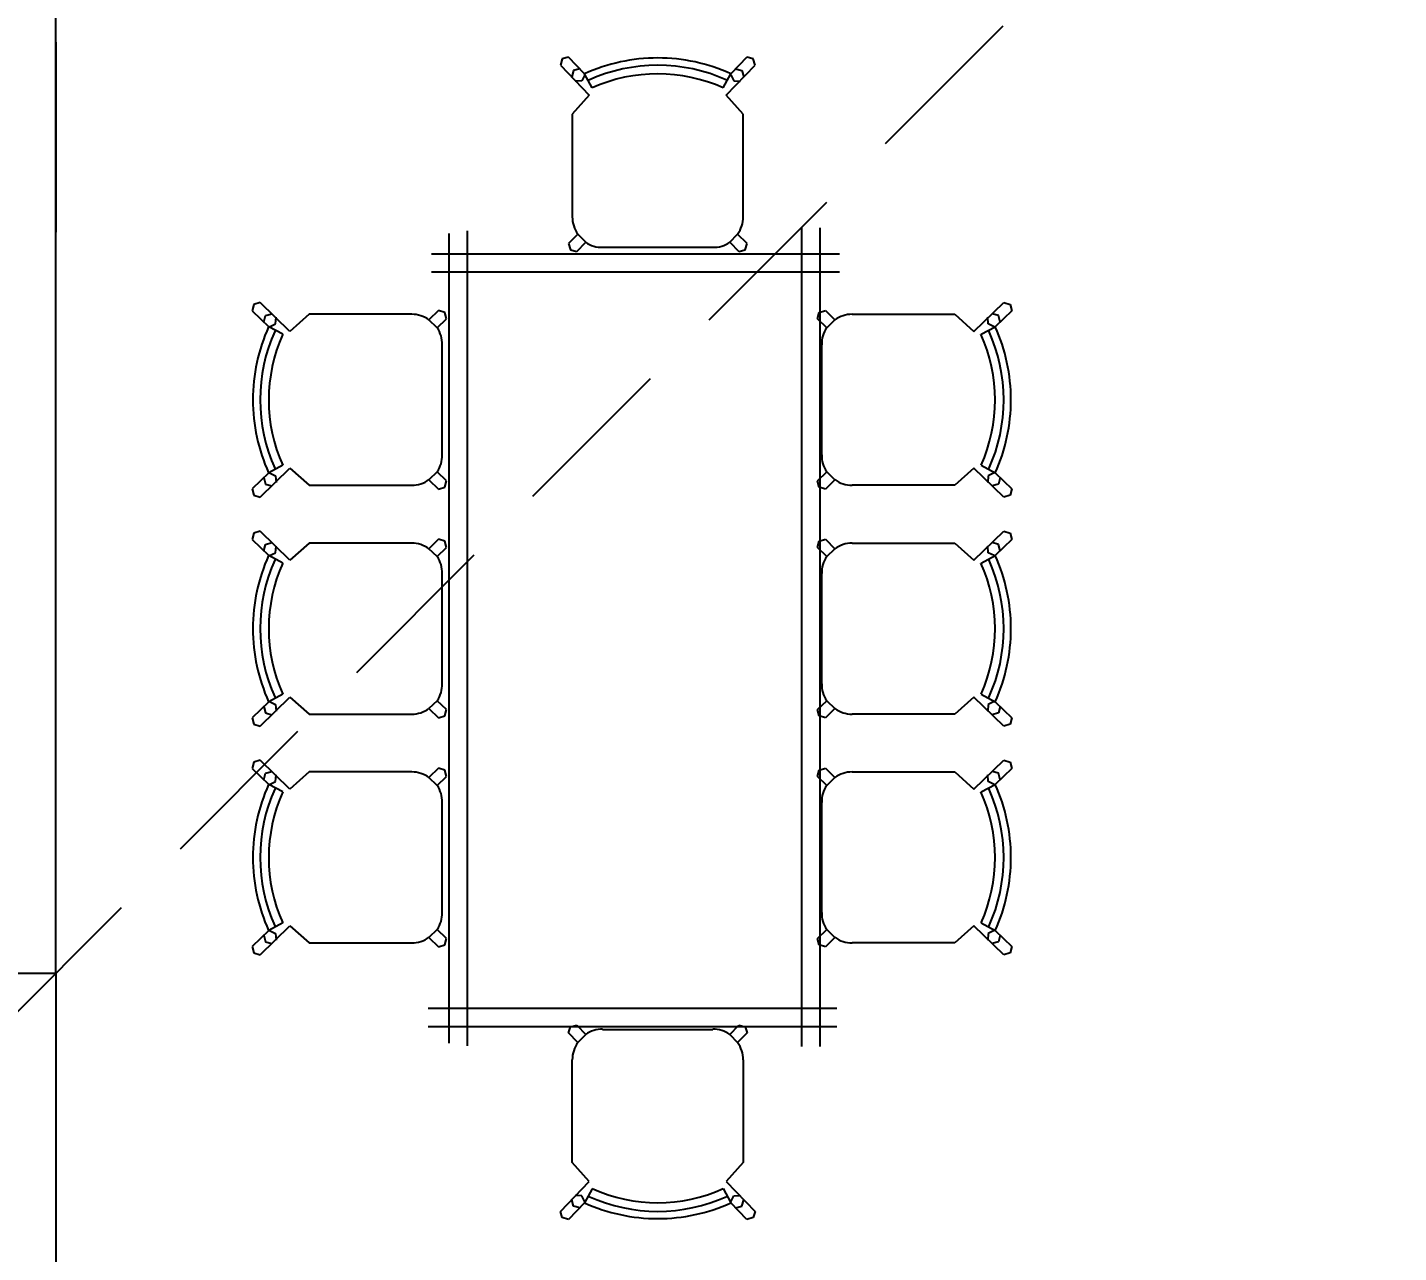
# Model space of a CAD drawing. Extents: x 500 to 638, y 181 to 267.
# Drawn here: x 551.781 to 555.39, y 227.086 to 230.311 of the extents above; entities that cross this region are included whole.
import ezdxf

# ---------------------------------------------------------------- set-up
doc = ezdxf.new("R2010")
doc.units = 0
doc.header["$LTSCALE"] = 7
doc.linetypes.add('HIDDEN2', pattern=[0.1875, 0.125, -0.0625])
doc.layers.get('0').update_dxf_attribs({"linetype": 'CONTINUOUS'})
doc.layers.get('DEFPOINTS').update_dxf_attribs({"linetype": 'CONTINUOUS'})
for name, color, linetype in [('ACESSÓRIO', 2, 'CONTINUOUS'), ('ALVENARIA', 7, 'CONTINUOUS'), ('ALVENARIA1', 44, 'CONTINUOUS'), ('COBERTURA', 6, 'CONTINUOUS'), ('COTA', 1, 'CONTINUOUS')]:
    doc.layers.add(name, color=color, linetype=linetype)
doc.styles.add('SIMPLEX', font='SIMPLEX.SHX')
doc.dimstyles.new('DIM50', dxfattribs={"dimtxt": 0.12, "dimasz": 0.15, "dimexe": 0.05, "dimexo": 0.09, "dimgap": 0.09, "dimtad": 1, "dimzin": 0, "dimdsep": 46, "dimtxsty": 'SIMPLEX', "dimblk1": 'DOTSMALL', "dimblk2": 'DOTSMALL', "dimsah": 1, "dimcen": 0.09, "dimadec": 0, "dimazin": 0, "dimtfac": 1, "dimtix": 1, "dimtofl": 0, "dimtmove": 2, "dimatfit": 3, "dimldrblk": 'DOTSMALL', "dimfxl": 1, "dimtolj": 1, "dimtzin": 0, "dimarcsym": 0})

# ---------------------------------------------------------------- blocks, each defined once
blk = doc.blocks.new('A$C07AC4850')
at = {"layer": 'ACESSÓRIO'}
for p, q in [((0.7011, 1.9948), (0.6961, 1.9782)), ((0.7179, 1.9993), (0.7011, 1.9948)), ((0.76, 1.9557), (0.7179, 1.9993)), ((1.1869, 1.9993), (1.1448, 1.9557)), ((1.2036, 1.9948), (1.1869, 1.9993)), ((1.2086, 1.9782), (1.2036, 1.9948)), ((1.3033, 1.9948), (1.2983, 1.9782)), ((1.32, 1.9993), (1.3033, 1.9948)), ((1.3622, 1.9557), (1.32, 1.9993)), ((1.7891, 1.9993), (1.747, 1.9557)), ((1.8058, 1.9948), (1.7891, 1.9993)), ((1.8108, 1.9782), (1.8058, 1.9948)), ((1.9055, 1.9948), (1.9005, 1.9782)), ((1.9222, 1.9993), (1.9055, 1.9948)), ((1.9644, 1.9557), (1.9222, 1.9993)), ((2.3913, 1.9993), (2.3492, 1.9557)), ((2.408, 1.9948), (2.3913, 1.9993)), ((2.413, 1.9782), (2.408, 1.9948)), ((0.6961, 1.9782), (0.7723, 1.8997)), ((0.7308, 1.9642), (0.7259, 1.9475)), ((0.7477, 1.9686), (0.7308, 1.9642)), ((0.7602, 1.9532), (0.7525, 1.9375)), ((0.7802, 1.9185), (0.76, 1.9557)), ((1.1248, 1.9184), (1.1448, 1.9557)), ((1.1325, 1.8997), (1.2086, 1.9782)), ((1.1445, 1.9532), (1.1523, 1.9375)), ((1.1571, 1.9686), (1.1739, 1.9642)), ((1.1739, 1.9642), (1.1788, 1.9475)), ((1.2983, 1.9782), (1.3745, 1.8997)), ((1.333, 1.9642), (1.3281, 1.9475)), ((1.3499, 1.9686), (1.333, 1.9642)), ((1.3624, 1.9532), (1.3547, 1.9375)), ((1.3824, 1.9185), (1.3622, 1.9557)), ((1.727, 1.9184), (1.747, 1.9557)), ((1.7347, 1.8997), (1.8108, 1.9782)), ((1.7467, 1.9532), (1.7545, 1.9375)), ((1.7593, 1.9686), (1.7761, 1.9642)), ((1.7761, 1.9642), (1.781, 1.9475)), ((1.9005, 1.9782), (1.9767, 1.8997)), ((1.9352, 1.9642), (1.9303, 1.9475)), ((1.9521, 1.9686), (1.9352, 1.9642)), ((1.9646, 1.9532), (1.9569, 1.9375)), ((1.9845, 1.9185), (1.9644, 1.9557)), ((2.3292, 1.9184), (2.3492, 1.9557)), ((2.3369, 1.8997), (2.413, 1.9782)), ((2.3489, 1.9532), (2.3567, 1.9375)), ((2.3615, 1.9686), (2.3783, 1.9642)), ((2.3783, 1.9642), (2.3832, 1.9475)), ((0.7525, 1.9375), (0.7351, 1.9362)), ((1.1523, 1.9375), (1.1696, 1.9362)), ((1.3547, 1.9375), (1.3373, 1.9362)), ((1.7545, 1.9375), (1.7718, 1.9362)), ((1.9569, 1.9375), (1.9395, 1.9362)), ((2.3567, 1.9375), (2.374, 1.9362)), ((0.7723, 1.8997), (0.7274, 1.8492)), ((1.1774, 1.8492), (1.1325, 1.8997)), ((1.3745, 1.8997), (1.3296, 1.8492)), ((1.7796, 1.8492), (1.7347, 1.8997)), ((1.9767, 1.8997), (1.9318, 1.8492)), ((2.3818, 1.8492), (2.3369, 1.8997)), ((0.7274, 1.8492), (0.7274, 1.5792)), ((1.1774, 1.5792), (1.1774, 1.8492)), ((1.3296, 1.8492), (1.3296, 1.5792)), ((1.7796, 1.5792), (1.7796, 1.8492)), ((1.9318, 1.8492), (1.9318, 1.5792)), ((2.3818, 1.5792), (2.3818, 1.8492)), ((0.5078, 1.5358), (0.5078, 0.4602)), ((0.5558, 1.5358), (0.5558, 0.4602)), ((0.7422, 1.5339), (0.7174, 1.5087)), ((0.7627, 1.5124), (0.7422, 1.5339)), ((1.142, 1.5124), (1.1626, 1.5339)), ((1.1874, 1.5087), (1.1626, 1.5339)), ((1.3444, 1.5339), (1.3195, 1.5087)), ((1.3649, 1.5124), (1.3444, 1.5339)), ((1.7442, 1.5124), (1.7647, 1.5339)), ((1.7896, 1.5087), (1.7647, 1.5339)), ((1.9466, 1.5339), (1.9217, 1.5087)), ((1.9671, 1.5124), (1.9466, 1.5339)), ((2.3464, 1.5124), (2.3669, 1.5339)), ((2.3918, 1.5087), (2.3669, 1.5339)), ((2.4924, 0.453), (2.4924, 1.5271)), ((2.5404, 0.453), (2.5404, 1.5271)), ((2.5946, 1.4815), (0.4637, 1.4815)), ((0.7174, 1.5087), (0.7226, 1.4923)), ((0.7226, 1.4923), (0.7393, 1.4878)), ((0.7393, 1.4878), (0.7627, 1.5124)), ((0.8074, 1.4992), (0.9524, 1.4992)), ((0.9524, 1.4992), (1.0974, 1.4992)), ((1.142, 1.5124), (1.1655, 1.4878)), ((1.1655, 1.4878), (1.1822, 1.4923)), ((1.1822, 1.4923), (1.1874, 1.5087)), ((1.3195, 1.5087), (1.3248, 1.4923)), ((1.3248, 1.4923), (1.3415, 1.4878)), ((1.3415, 1.4878), (1.3649, 1.5124)), ((1.4096, 1.4992), (1.5546, 1.4992)), ((1.5546, 1.4992), (1.6996, 1.4992)), ((1.7442, 1.5124), (1.7677, 1.4878)), ((1.7677, 1.4878), (1.7844, 1.4923)), ((1.7844, 1.4923), (1.7896, 1.5087)), ((1.9217, 1.5087), (1.927, 1.4923)), ((1.927, 1.4923), (1.9437, 1.4878)), ((1.9437, 1.4878), (1.9671, 1.5124)), ((2.0118, 1.4992), (2.1568, 1.4992)), ((2.1568, 1.4992), (2.3018, 1.4992)), ((2.3464, 1.5124), (2.3699, 1.4878)), ((2.3699, 1.4878), (2.3866, 1.4923)), ((2.3866, 1.4923), (2.3918, 1.5087)), ((2.6018, 1.4335), (0.4565, 1.4335)), ((0, 1.1662), (0.0045, 1.183)), ((0.0436, 1.1241), (0, 1.1662)), ((0.0045, 1.183), (0.0211, 1.188)), ((0.0211, 1.188), (0.0995, 1.1118)), ((0.0351, 1.1533), (0.0518, 1.1581)), ((0.0995, 1.1118), (0.1501, 1.1567)), ((0.1501, 1.1567), (0.4201, 1.1567)), ((0.4654, 1.1419), (0.4906, 1.1667)), ((0.4906, 1.1667), (0.507, 1.1615)), ((0.507, 1.1615), (0.5115, 1.1448)), ((2.5513, 1.1615), (2.5468, 1.1448)), ((2.5677, 1.1667), (2.5513, 1.1615)), ((2.5929, 1.1419), (2.5677, 1.1667)), ((2.9082, 1.1567), (2.6382, 1.1567)), ((2.9587, 1.1118), (2.9082, 1.1567)), ((3.0372, 1.188), (2.9587, 1.1118)), ((3.0232, 1.1533), (3.0065, 1.1581)), ((3.0147, 1.1241), (3.0583, 1.1662)), ((3.0538, 1.183), (3.0372, 1.188)), ((3.0583, 1.1662), (3.0538, 1.183)), ((0.0307, 1.1364), (0.0351, 1.1533)), ((0.0808, 1.1039), (0.0436, 1.1241)), ((0.0461, 1.1239), (0.0617, 1.1316)), ((0.0617, 1.1316), (0.0631, 1.149)), ((0.4869, 1.1214), (0.4654, 1.1419)), ((0.5115, 1.1448), (0.4869, 1.1214)), ((2.5468, 1.1448), (2.5714, 1.1214)), ((2.5714, 1.1214), (2.5929, 1.1419)), ((2.9775, 1.1039), (3.0147, 1.1241)), ((2.9966, 1.1316), (2.9952, 1.149)), ((3.0122, 1.1239), (2.9966, 1.1316)), ((3.0276, 1.1364), (3.0232, 1.1533)), ((0.5001, 1.0767), (0.5001, 0.9317)), ((2.5582, 1.0767), (2.5582, 0.9317)), ((0.5001, 0.9317), (0.5001, 0.7867)), ((2.5582, 0.9317), (2.5582, 0.7867)), ((0.0809, 0.7592), (0.0436, 0.7393)), ((2.9774, 0.7592), (3.0147, 0.7393)), ((0, 0.6972), (0.0436, 0.7393)), ((0.0995, 0.7516), (0.0211, 0.6755)), ((0.0307, 0.727), (0.0351, 0.7101)), ((0.0461, 0.7396), (0.0617, 0.7318)), ((0.0617, 0.7318), (0.0631, 0.7144)), ((0.1501, 0.7067), (0.0995, 0.7516)), ((0.4869, 0.742), (0.4654, 0.7215)), ((0.4869, 0.742), (0.5115, 0.7186)), ((2.5714, 0.742), (2.5468, 0.7186)), ((2.5714, 0.742), (2.5929, 0.7215)), ((2.9082, 0.7067), (2.9587, 0.7516)), ((2.9587, 0.7516), (3.0372, 0.6755)), ((2.9966, 0.7318), (2.9952, 0.7144)), ((3.0122, 0.7396), (2.9966, 0.7318)), ((3.0583, 0.6972), (3.0147, 0.7393)), ((3.0276, 0.727), (3.0232, 0.7101)), ((0.0045, 0.6805), (0, 0.6972)), ((0.0351, 0.7101), (0.0518, 0.7053)), ((0.4201, 0.7067), (0.1501, 0.7067)), ((0.4906, 0.6967), (0.4654, 0.7215)), ((0.507, 0.7019), (0.4906, 0.6967)), ((0.5115, 0.7186), (0.507, 0.7019)), ((2.5468, 0.7186), (2.5513, 0.7019)), ((2.5513, 0.7019), (2.5677, 0.6967)), ((2.5677, 0.6967), (2.5929, 0.7215)), ((2.6382, 0.7067), (2.9082, 0.7067)), ((3.0232, 0.7101), (3.0065, 0.7053)), ((3.0538, 0.6805), (3.0583, 0.6972)), ((0.0211, 0.6755), (0.0045, 0.6805)), ((3.0372, 0.6755), (3.0538, 0.6805)), ((0.455, 0.5524), (2.609, 0.5524)), ((0.7174, 0.4906), (0.7226, 0.507)), ((0.7226, 0.507), (0.7393, 0.5115)), ((0.7393, 0.5115), (0.7627, 0.4869)), ((1.142, 0.4869), (1.1655, 0.5115)), ((1.1655, 0.5115), (1.1822, 0.507)), ((1.1822, 0.507), (1.1874, 0.4906)), ((1.3195, 0.4906), (1.3248, 0.507)), ((1.3248, 0.507), (1.3415, 0.5115)), ((1.3415, 0.5115), (1.3649, 0.4869)), ((1.7442, 0.4869), (1.7677, 0.5115)), ((1.7677, 0.5115), (1.7844, 0.507)), ((1.7844, 0.507), (1.7896, 0.4906)), ((1.9217, 0.4906), (1.927, 0.507)), ((1.927, 0.507), (1.9437, 0.5115)), ((1.9437, 0.5115), (1.9671, 0.4869)), ((2.3464, 0.4869), (2.3699, 0.5115)), ((2.3699, 0.5115), (2.3866, 0.507)), ((2.3866, 0.507), (2.3918, 0.4906)), ((0.455, 0.5044), (2.609, 0.5044)), ((0.7422, 0.4654), (0.7174, 0.4906)), ((0.7627, 0.4869), (0.7422, 0.4654)), ((0.8074, 0.5001), (0.9524, 0.5001)), ((0.9524, 0.5001), (1.0974, 0.5001)), ((1.142, 0.4869), (1.1626, 0.4654)), ((1.1874, 0.4906), (1.1626, 0.4654)), ((1.3444, 0.4654), (1.3195, 0.4906)), ((1.3649, 0.4869), (1.3444, 0.4654)), ((1.4096, 0.5001), (1.5546, 0.5001)), ((1.5546, 0.5001), (1.6996, 0.5001)), ((1.7442, 0.4869), (1.7647, 0.4654)), ((1.7896, 0.4906), (1.7647, 0.4654)), ((1.9466, 0.4654), (1.9217, 0.4906)), ((1.9671, 0.4869), (1.9466, 0.4654)), ((2.0118, 0.5001), (2.1568, 0.5001)), ((2.1568, 0.5001), (2.3018, 0.5001)), ((2.3464, 0.4869), (2.3669, 0.4654)), ((2.3918, 0.4906), (2.3669, 0.4654)), ((0.7274, 0.1501), (0.7274, 0.4201)), ((1.1774, 0.4201), (1.1774, 0.1501)), ((1.3296, 0.1501), (1.3296, 0.4201)), ((1.7796, 0.4201), (1.7796, 0.1501)), ((1.9318, 0.1501), (1.9318, 0.4201)), ((2.3818, 0.4201), (2.3818, 0.1501)), ((0.7723, 0.0995), (0.7274, 0.1501)), ((1.1774, 0.1501), (1.1325, 0.0995)), ((1.3745, 0.0995), (1.3296, 0.1501)), ((1.7796, 0.1501), (1.7347, 0.0995)), ((1.9767, 0.0995), (1.9318, 0.1501)), ((2.3818, 0.1501), (2.3369, 0.0995)), ((0.6961, 0.0211), (0.7723, 0.0995)), ((0.7802, 0.0808), (0.76, 0.0436)), ((1.1248, 0.0809), (1.1448, 0.0436)), ((1.1325, 0.0995), (1.2086, 0.0211)), ((1.2983, 0.0211), (1.3745, 0.0995)), ((1.3824, 0.0808), (1.3622, 0.0436)), ((1.727, 0.0809), (1.747, 0.0436)), ((1.7347, 0.0995), (1.8108, 0.0211)), ((1.9005, 0.0211), (1.9767, 0.0995)), ((1.9845, 0.0808), (1.9644, 0.0436)), ((2.3292, 0.0809), (2.3492, 0.0436)), ((2.3369, 0.0995), (2.413, 0.0211)), ((0.76, 0.0436), (0.7179, 0)), ((0.7308, 0.0351), (0.7259, 0.0518)), ((0.7525, 0.0617), (0.7351, 0.0631)), ((0.7602, 0.0461), (0.7525, 0.0617)), ((1.1445, 0.0461), (1.1523, 0.0617)), ((1.1869, 0), (1.1448, 0.0436)), ((1.1523, 0.0617), (1.1696, 0.0631)), ((1.1739, 0.0351), (1.1788, 0.0518)), ((1.3622, 0.0436), (1.32, 0)), ((1.333, 0.0351), (1.3281, 0.0518)), ((1.3547, 0.0617), (1.3373, 0.0631)), ((1.3624, 0.0461), (1.3547, 0.0617)), ((1.7467, 0.0461), (1.7545, 0.0617)), ((1.7891, 0), (1.747, 0.0436)), ((1.7545, 0.0617), (1.7718, 0.0631)), ((1.7761, 0.0351), (1.781, 0.0518)), ((1.9644, 0.0436), (1.9222, 0)), ((1.9352, 0.0351), (1.9303, 0.0518)), ((1.9569, 0.0617), (1.9395, 0.0631)), ((1.9646, 0.0461), (1.9569, 0.0617)), ((2.3489, 0.0461), (2.3567, 0.0617)), ((2.3913, 0), (2.3492, 0.0436)), ((2.3567, 0.0617), (2.374, 0.0631)), ((2.3783, 0.0351), (2.3832, 0.0518)), ((0.7011, 0.0045), (0.6961, 0.0211)), ((0.7179, 0), (0.7011, 0.0045)), ((0.7477, 0.0307), (0.7308, 0.0351)), ((1.1571, 0.0307), (1.1739, 0.0351)), ((1.2036, 0.0045), (1.1869, 0)), ((1.2086, 0.0211), (1.2036, 0.0045)), ((1.3033, 0.0045), (1.2983, 0.0211)), ((1.32, 0), (1.3033, 0.0045)), ((1.3499, 0.0307), (1.333, 0.0351)), ((1.7593, 0.0307), (1.7761, 0.0351)), ((1.8058, 0.0045), (1.7891, 0)), ((1.8108, 0.0211), (1.8058, 0.0045)), ((1.9055, 0.0045), (1.9005, 0.0211)), ((1.9222, 0), (1.9055, 0.0045)), ((1.9521, 0.0307), (1.9352, 0.0351)), ((2.3615, 0.0307), (2.3783, 0.0351)), ((2.408, 0.0045), (2.3913, 0)), ((2.413, 0.0211), (2.408, 0.0045))]:
    blk.add_line(p, q, dxfattribs=at)
for centre, radius, start, end in [((0.9525, 1.5302), 0.4671, 90, 114.3479), ((0.9522, 1.5302), 0.4671, 65.6521, 90), ((1.5547, 1.5302), 0.4671, 90, 114.3479), ((1.5544, 1.5302), 0.4671, 65.6521, 90), ((2.1569, 1.5302), 0.4671, 90, 114.3479), ((2.1566, 1.5302), 0.4671, 65.6521, 90), ((0.9524, 1.5387), 0.4395, 65.5712, 114.3973), ((0.9524, 1.5387), 0.417, 65.5712, 114.3973), ((1.5546, 1.5387), 0.4395, 65.5712, 114.3973), ((1.5546, 1.5387), 0.417, 65.5712, 114.3973), ((2.1568, 1.5387), 0.4395, 65.5712, 114.3973), ((2.1568, 1.5387), 0.417, 65.5712, 114.3973), ((0.8039, 1.5792), 0.0765, 180, 216.2697), ((1.1009, 1.5792), 0.0765, 323.7303, 360), ((1.4061, 1.5792), 0.0765, 180, 216.2697), ((1.7031, 1.5792), 0.0765, 323.7303, 360), ((2.0083, 1.5792), 0.0765, 180, 216.2697), ((2.3053, 1.5792), 0.0765, 323.7303, 360), ((0.8048, 1.5726), 0.0735, 235.0216, 271.9934), ((1.0999, 1.5726), 0.0735, 268.0066, 304.9784), ((1.407, 1.5726), 0.0735, 235.0216, 271.9934), ((1.7021, 1.5726), 0.0735, 268.0066, 304.9784), ((2.0092, 1.5726), 0.0735, 235.0216, 271.9934), ((2.3043, 1.5726), 0.0735, 268.0066, 304.9784), ((0.4201, 1.0802), 0.0765, 53.7303, 90), ((2.6382, 1.0802), 0.0765, 90, 126.2697), ((0.4691, 0.9316), 0.4671, 155.6521, 180), ((0.4267, 1.0793), 0.0735, 358.0066, 34.9784), ((2.6316, 1.0793), 0.0735, 145.0216, 181.9934), ((2.5892, 0.9316), 0.4671, 360, 24.3479), ((0.4606, 0.9317), 0.4395, 155.6027, 204.4288), ((0.4606, 0.9317), 0.417, 155.6027, 204.4288), ((2.5977, 0.9317), 0.417, 335.5712, 24.3973), ((2.5977, 0.9317), 0.4395, 335.5712, 24.3973), ((0.4691, 0.9319), 0.4671, 180, 204.3479), ((2.5892, 0.9319), 0.4671, 335.6521, 0), ((0.4267, 0.7842), 0.0735, 325.0216, 1.9934), ((2.6316, 0.7842), 0.0735, 178.0066, 214.9784), ((0.4201, 0.7832), 0.0765, 270, 306.2697), ((2.6382, 0.7832), 0.0765, 233.7303, 270), ((0.8048, 0.4267), 0.0735, 88.0066, 124.9784), ((1.0999, 0.4267), 0.0735, 55.0216, 91.9934), ((1.407, 0.4267), 0.0735, 88.0066, 124.9784), ((1.7021, 0.4267), 0.0735, 55.0216, 91.9934), ((2.0092, 0.4267), 0.0735, 88.0066, 124.9784), ((2.3043, 0.4267), 0.0735, 55.0216, 91.9934), ((0.8039, 0.4201), 0.0765, 143.7303, 180), ((1.1009, 0.4201), 0.0765, 0, 36.2697), ((1.4061, 0.4201), 0.0765, 143.7303, 180), ((1.7031, 0.4201), 0.0765, 0, 36.2697), ((2.0083, 0.4201), 0.0765, 143.7303, 180), ((2.3053, 0.4201), 0.0765, 0, 36.2697), ((0.9524, 0.4606), 0.417, 245.6027, 294.4288), ((1.5546, 0.4606), 0.417, 245.6027, 294.4288), ((2.1568, 0.4606), 0.417, 245.6027, 294.4288), ((0.9525, 0.4691), 0.4671, 245.6521, 270), ((0.9524, 0.4606), 0.4395, 245.6027, 294.4288), ((0.9522, 0.4691), 0.4671, 270, 294.3479), ((1.5547, 0.4691), 0.4671, 245.6521, 270), ((1.5546, 0.4606), 0.4395, 245.6027, 294.4288), ((1.5544, 0.4691), 0.4671, 270, 294.3479), ((2.1569, 0.4691), 0.4671, 245.6521, 270), ((2.1568, 0.4606), 0.4395, 245.6027, 294.4288), ((2.1566, 0.4691), 0.4671, 270, 294.3479)]:
    blk.add_arc(centre, radius, start, end, dxfattribs=at)
blk = doc.blocks.new('_DOTSMALL')
at = {"color": 0, "linetype": 'ByBlock', "const_width": 0.5}
blk.add_lwpolyline([(-0.0625, 0, 1), (0.0625, 0, 1)], format="xyb", close=True, dxfattribs=at)
blk = doc.blocks.new('*D64')
at = {"layer": 'COTA', "color": 0, "lineweight": -2}
for p, q in [((551.7064, 227.8819), (551.7064, 224.4025)), ((551.8564, 226.1959), (551.8564, 224.4025)), ((551.7064, 224.4525), (551.5564, 224.4525)), ((551.8564, 224.4525), (552.0064, 224.4525))]:
    blk.add_line(p, q, dxfattribs=at)
at = {"layer": 'DEFPOINTS', "color": 0}
for p in [(551.7064, 227.9719), (551.8564, 226.2859), (551.8564, 224.4525)]:
    blk.add_point(p, dxfattribs=at)
at = {"layer": 'COTA', "color": 0, "lineweight": -2, "xscale": 0.15, "yscale": 0.15, "zscale": 0.15}
blk.add_blockref('_DOTSMALL', (551.7064, 224.4525), dxfattribs=at)
at = {"layer": 'COTA', "color": 0, "lineweight": -2, "xscale": 0.15, "yscale": 0.15, "zscale": 0.15, "rotation": 180}
blk.add_blockref('_DOTSMALL', (551.8564, 224.4525), dxfattribs=at)
at = {"layer": 'COTA', "color": 0, "insert": (551.7814, 224.6025), "char_height": 0.12, "attachment_point": 5, "style": 'SIMPLEX'}
blk.add_mtext('\\A1;0.15', dxfattribs=at)

msp = doc.modelspace()

# ---------------------------------------------------------------- linework, layer by layer
at = {"layer": 'ALVENARIA'}
for p, q in [((551.8564, 227.8219), (551.8564, 230.9719)), ((551.8564, 227.8219), (551.8564, 230.9719)), ((551.8564, 230.2719), (551.8564, 229.7719)), ((551.6064, 227.8219), (551.8564, 227.8219))]:
    msp.add_line(p, q, dxfattribs=at)
at = {"layer": 'ALVENARIA1'}
msp.add_line((551.8564, 227.8219), (551.8564, 225.3719), dxfattribs=at)
at = {"layer": 'COBERTURA', "linetype": 'HIDDEN2', "ltscale": 0.5}
msp.add_line((551.2559, 227.2212), (555.8573, 231.8227), dxfattribs=at)

# ---------------------------------------------------------------- block references
at = {"layer": 'ACESSÓRIO', "rotation": 90}
msp.add_blockref('A$C07AC4850', (554.3721, 227.1738), dxfattribs=at)

# ---------------------------------------------------------------- dimensions: what is measured, and where the dimension line sits
at = {"layer": 'COTA'}
dim = msp.add_linear_dim(base=(551.8564, 224.4525), p1=(551.7064, 227.9719), p2=(551.8564, 226.2859), dimstyle='DIM50', dxfattribs=at)
dim.commit()
dim.dimension.update_dxf_attribs({"geometry": '*D64', "text_midpoint": (551.7814, 224.6025)})

doc.saveas('drawing.dxf')
